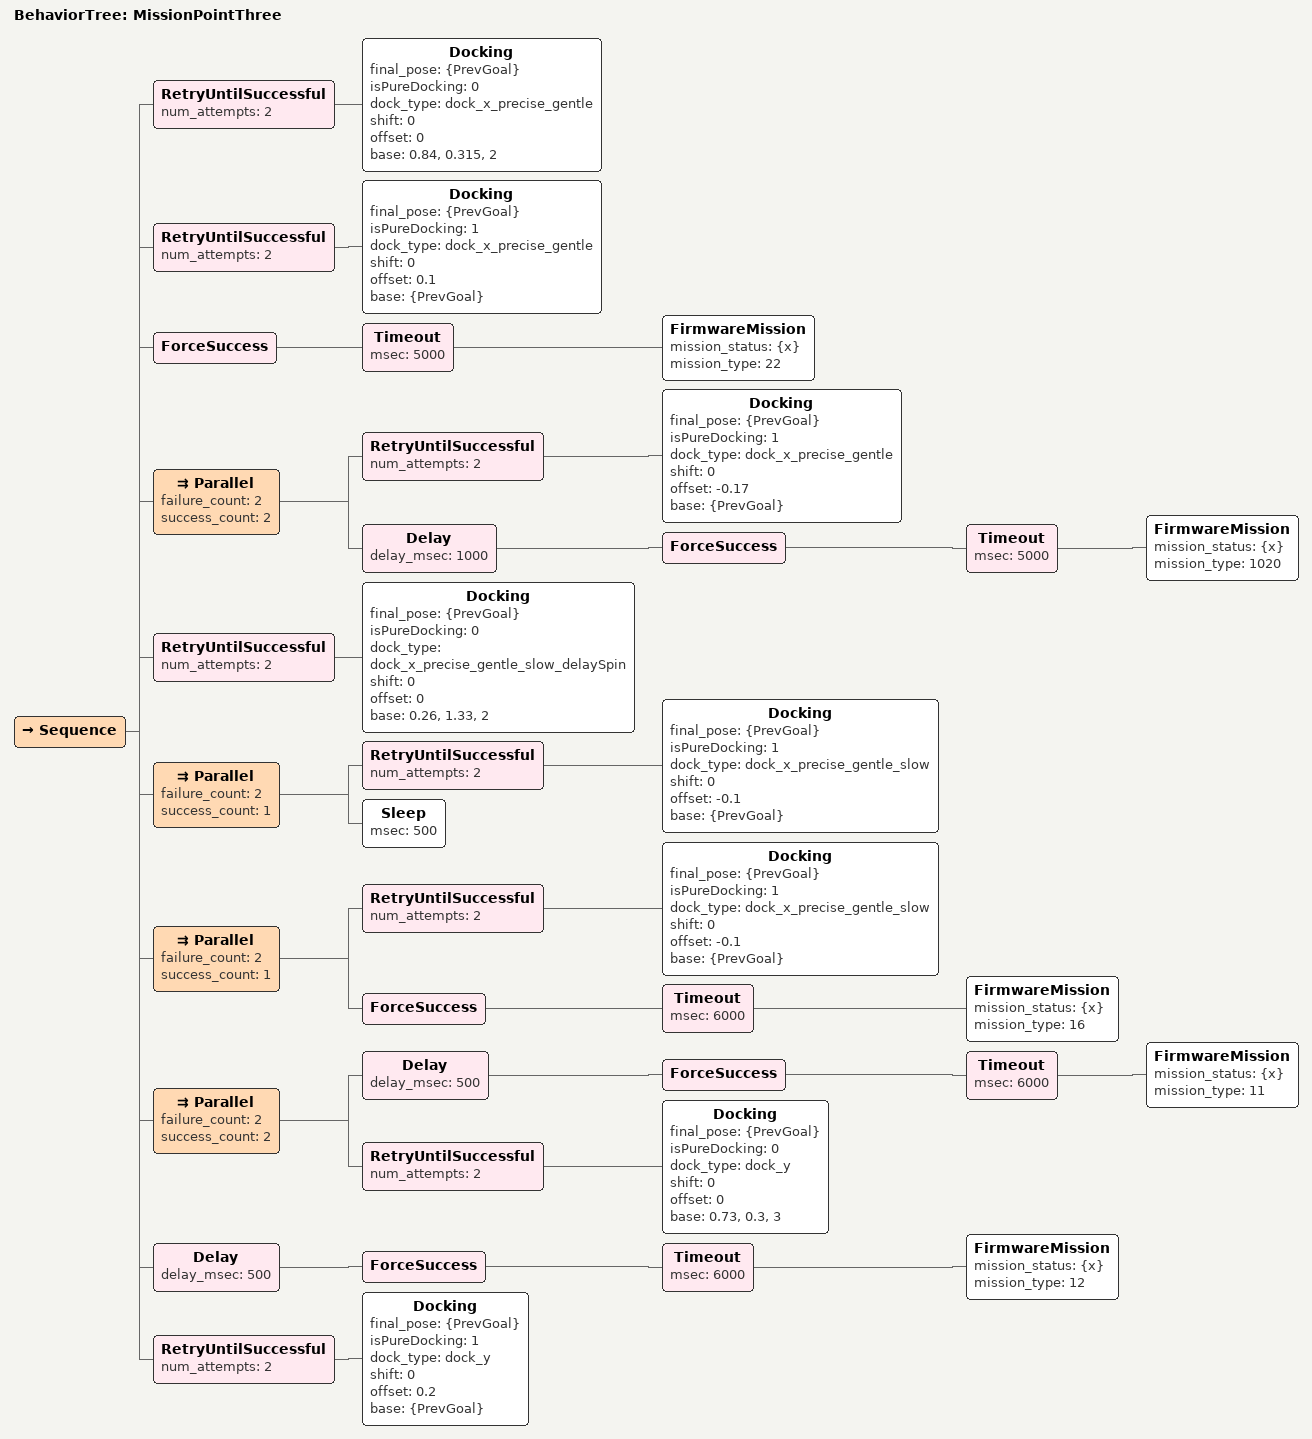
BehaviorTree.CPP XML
<BehaviorTree ID="MissionPointThree">
  <Sequence>
    <RetryUntilSuccessful num_attempts="2">
      <Docking final_pose="{PrevGoal}" isPureDocking="0" dock_type="dock_x_precise_gentle" shift="0" offset="0" base="0.84, 0.315, 2"/>
    </RetryUntilSuccessful>
    <RetryUntilSuccessful num_attempts="2">
      <Docking final_pose="{PrevGoal}" isPureDocking="1" dock_type="dock_x_precise_gentle" shift="0" offset="0.1" base="{PrevGoal}"/>
    </RetryUntilSuccessful>
    <ForceSuccess>
      <Timeout msec="5000">
        <FirmwareMission mission_status="{x}" mission_type="22"/>
      </Timeout>
    </ForceSuccess>
    <Parallel failure_count="2" success_count="2">
      <RetryUntilSuccessful num_attempts="2">
        <Docking final_pose="{PrevGoal}" isPureDocking="1" dock_type="dock_x_precise_gentle" shift="0" offset="-0.17" base="{PrevGoal}"/>
      </RetryUntilSuccessful>
      <Delay delay_msec="1000">
        <ForceSuccess>
          <Timeout msec="5000">
            <FirmwareMission mission_status="{x}" mission_type="1020"/>
          </Timeout>
        </ForceSuccess>
      </Delay>
    </Parallel>
    <RetryUntilSuccessful num_attempts="2">
      <Docking final_pose="{PrevGoal}" isPureDocking="0" dock_type="dock_x_precise_gentle_slow_delaySpin" shift="0" offset="0" base="0.26, 1.33, 2"/>
    </RetryUntilSuccessful>
    <Parallel failure_count="2" success_count="1">
      <RetryUntilSuccessful num_attempts="2">
        <Docking final_pose="{PrevGoal}" isPureDocking="1" dock_type="dock_x_precise_gentle_slow" shift="0" offset="-0.1" base="{PrevGoal}"/>
      </RetryUntilSuccessful>
      <Sleep msec="500"/>
    </Parallel>
    <Parallel failure_count="2" success_count="1">
      <RetryUntilSuccessful num_attempts="2">
        <Docking final_pose="{PrevGoal}" isPureDocking="1" dock_type="dock_x_precise_gentle_slow" shift="0" offset="-0.1" base="{PrevGoal}"/>
      </RetryUntilSuccessful>
      <ForceSuccess>
        <Timeout msec="6000">
          <FirmwareMission mission_status="{x}" mission_type="16"/>
        </Timeout>
      </ForceSuccess>
    </Parallel>
    <Parallel failure_count="2" success_count="2">
      <Delay delay_msec="500">
        <ForceSuccess>
          <Timeout msec="6000">
            <FirmwareMission mission_status="{x}" mission_type="11"/>
          </Timeout>
        </ForceSuccess>
      </Delay>
      <RetryUntilSuccessful num_attempts="2">
        <Docking final_pose="{PrevGoal}" isPureDocking="0" dock_type="dock_y" shift="0" offset="0" base="0.73, 0.3, 3"/>
      </RetryUntilSuccessful>
    </Parallel>
    <Delay delay_msec="500">
      <ForceSuccess>
        <Timeout msec="6000">
          <FirmwareMission mission_status="{x}" mission_type="12"/>
        </Timeout>
      </ForceSuccess>
    </Delay>
    <RetryUntilSuccessful num_attempts="2">
      <Docking final_pose="{PrevGoal}" isPureDocking="1" dock_type="dock_y" shift="0" offset="0.2" base="{PrevGoal}"/>
    </RetryUntilSuccessful>
  </Sequence>
</BehaviorTree>
